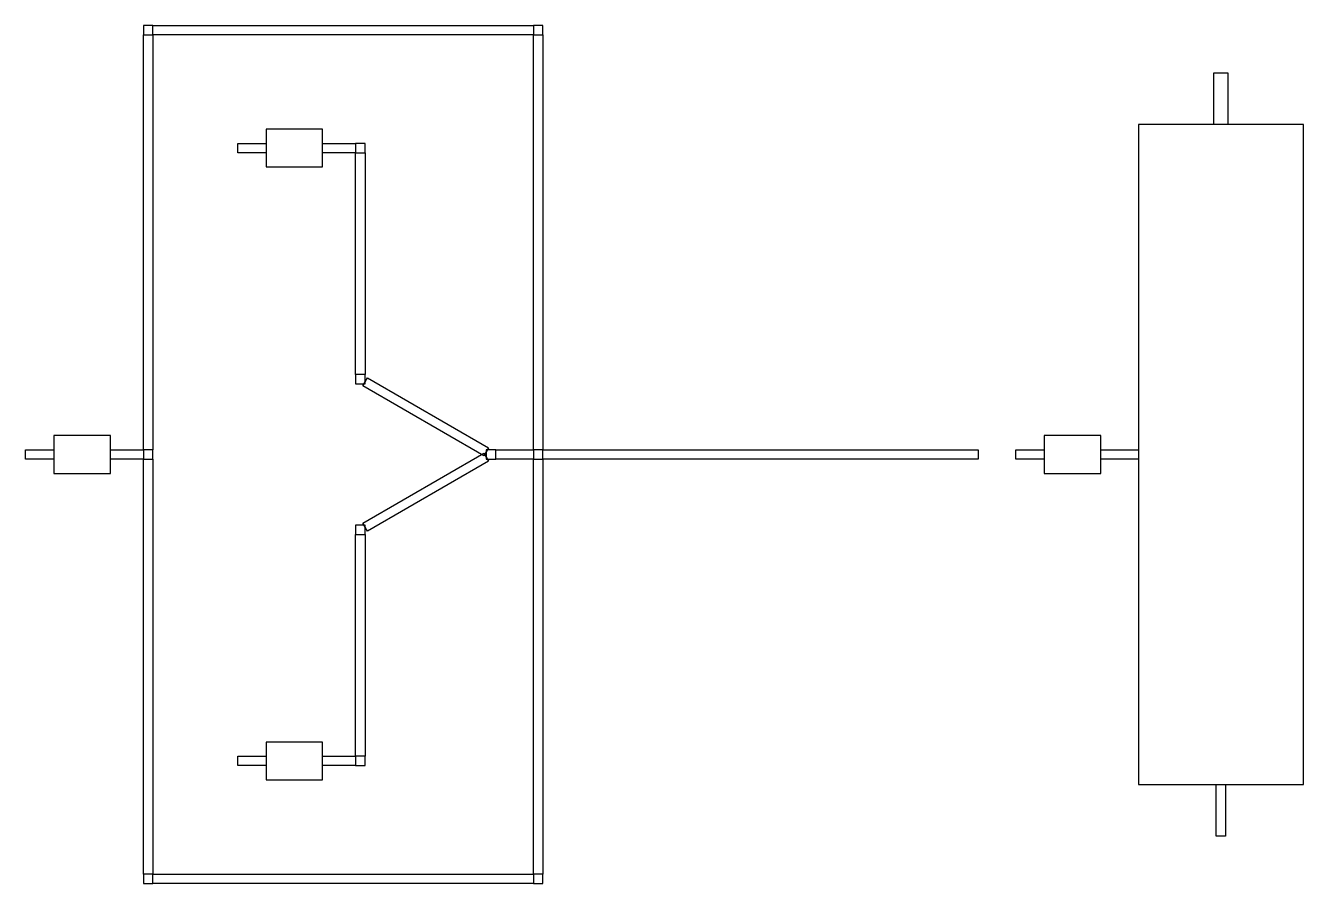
# Model space of a CAD drawing. Header units: millimetres. Extents: x 1.9 to 29, y 0.9 to 19.1.
import ezdxf

# ---------------------------------------------------------------- set-up
doc = ezdxf.new("R2010")
doc.units = ezdxf.units.MM
doc.layers.add('CHAMBERS', color=5, linetype='CONTINUOUS')
doc.layers.add('CHANNELS', color=3, linetype='CONTINUOUS')

msp = doc.modelspace()

# ---------------------------------------------------------------- linework, layer by layer
at = {"layer": 'CHAMBERS'}
for p, q in [((4.6, 19.1), (4.4, 19.1)), ((4.4, 19.1), (4.4, 18.9)), ((4.6, 18.9), (4.6, 19.1)), ((12.871, 19.1), (12.671, 19.1)), ((12.671, 19.1), (12.671, 18.9)), ((12.871, 18.9), (12.871, 19.1)), ((4.4, 18.9), (4.6, 18.9)), ((12.671, 18.9), (12.871, 18.9)), ((8.2, 16.9), (7, 16.9)), ((7, 16.9), (7, 16.1)), ((8.2, 16.1), (8.2, 16.9)), ((29, 17), (25.5, 17)), ((25.5, 17), (25.5, 3)), ((29, 3), (29, 17)), ((9.1, 16.6), (8.9, 16.6)), ((8.9, 16.6), (8.9, 16.4)), ((9.1, 16.4), (9.1, 16.6)), ((8.9, 16.4), (9.1, 16.4)), ((7, 16.1), (8.2, 16.1)), ((9.1, 11.7), (8.9, 11.7)), ((8.9, 11.7), (8.9, 11.5)), ((9.1, 11.5), (9.1, 11.7)), ((8.9, 11.5), (9.1, 11.5)), ((3.7, 10.4), (2.5, 10.4)), ((2.5, 10.4), (2.5, 9.6)), ((3.7, 9.6), (3.7, 10.4)), ((24.7, 10.4), (23.5, 10.4)), ((23.5, 10.4), (23.5, 9.6)), ((24.7, 9.6), (24.7, 10.4)), ((4.6, 10.1), (4.4, 10.1)), ((4.4, 10.1), (4.4, 9.9)), ((4.6, 9.9), (4.6, 10.1)), ((11.871, 10.1), (11.671, 10.1)), ((11.671, 10.1), (11.671, 9.9)), ((11.871, 9.9), (11.871, 10.1)), ((12.871, 10.1), (12.671, 10.1)), ((12.671, 10.1), (12.671, 9.9)), ((12.871, 9.9), (12.871, 10.1)), ((4.4, 9.9), (4.6, 9.9)), ((11.671, 9.9), (11.871, 9.9)), ((12.671, 9.9), (12.871, 9.9)), ((2.5, 9.6), (3.7, 9.6)), ((23.5, 9.6), (24.7, 9.6)), ((9.1, 8.5), (8.9, 8.5)), ((8.9, 8.5), (8.9, 8.3)), ((9.1, 8.3), (9.1, 8.5)), ((8.9, 8.3), (9.1, 8.3)), ((8.2, 3.9), (7, 3.9)), ((7, 3.9), (7, 3.1)), ((8.2, 3.1), (8.2, 3.9)), ((9.1, 3.6), (8.9, 3.6)), ((8.9, 3.6), (8.9, 3.4)), ((9.1, 3.4), (9.1, 3.6)), ((8.9, 3.4), (9.1, 3.4)), ((7, 3.1), (8.2, 3.1)), ((25.5, 3), (29, 3)), ((4.6, 1.1), (4.4, 1.1)), ((4.4, 1.1), (4.4, 0.9)), ((4.6, 0.9), (4.6, 1.1)), ((12.871, 1.1), (12.671, 1.1)), ((12.671, 1.1), (12.671, 0.9)), ((12.871, 0.9), (12.871, 1.1)), ((4.4, 0.9), (4.6, 0.9)), ((12.671, 0.9), (12.871, 0.9))]:
    msp.add_line(p, q, dxfattribs=at)
at = {"layer": 'CHANNELS'}
for p, q in [((4.6, 19.1), (12.671, 19.1)), ((4.6, 18.9), (4.6, 19.1)), ((12.671, 19.1), (12.671, 18.9)), ((4.4, 10.1), (4.4, 18.9)), ((4.4, 18.9), (4.6, 18.9)), ((4.6, 18.9), (4.6, 10.1)), ((12.671, 18.9), (4.6, 18.9)), ((12.671, 10.1), (12.671, 18.9)), ((12.671, 18.9), (12.871, 18.9)), ((12.871, 18.9), (12.871, 10.1)), ((27.1, 17), (27.1, 18.1)), ((27.1, 18.1), (27.4, 18.1)), ((27.4, 18.1), (27.4, 17)), ((27.4, 17), (27.1, 17)), ((6.4, 16.6), (7, 16.6)), ((6.4, 16.4), (6.4, 16.6)), ((7, 16.6), (7, 16.4)), ((8.2, 16.6), (8.9, 16.6)), ((8.2, 16.4), (8.2, 16.6)), ((8.9, 16.6), (8.9, 16.4)), ((7, 16.4), (6.4, 16.4)), ((8.9, 16.4), (8.2, 16.4)), ((8.9, 11.7), (8.9, 16.4)), ((8.9, 16.4), (9.1, 16.4)), ((9.1, 16.4), (9.1, 11.7)), ((9.1, 11.7), (8.9, 11.7)), ((9.05, 11.4557), (9.15, 11.6289)), ((11.621, 9.9711), (9.05, 11.4557)), ((9.15, 11.6289), (11.721, 10.1443)), ((1.9, 10.1), (2.5, 10.1)), ((1.9, 9.9), (1.9, 10.1)), ((2.5, 10.1), (2.5, 9.9)), ((3.7, 10.1), (4.4, 10.1)), ((3.7, 9.9), (3.7, 10.1)), ((4.4, 10.1), (4.4, 9.9)), ((4.6, 10.1), (4.4, 10.1)), ((9.05, 8.5443), (11.621, 10.0289)), ((11.721, 10.1443), (11.621, 9.9711)), ((11.621, 10.0289), (11.721, 9.8557)), ((11.871, 10.1), (12.671, 10.1)), ((11.871, 9.9), (11.871, 10.1)), ((12.871, 10.1), (12.671, 10.1)), ((12.671, 10.1), (12.671, 9.9)), ((12.871, 10.1), (22.1, 10.1)), ((12.871, 9.9), (12.871, 10.1)), ((22.1, 10.1), (22.1, 9.9)), ((22.9, 9.9), (22.9, 10.1)), ((22.9, 10.1), (23.5, 10.1)), ((23.5, 10.1), (23.5, 9.9)), ((24.7, 9.9), (24.7, 10.1)), ((24.7, 10.1), (25.5, 10.1)), ((25.5, 10.1), (25.5, 9.9)), ((2.5, 9.9), (1.9, 9.9)), ((4.4, 9.9), (3.7, 9.9)), ((4.4, 1.1), (4.4, 9.9)), ((4.4, 9.9), (4.6, 9.9)), ((4.6, 9.9), (4.6, 1.1)), ((11.721, 9.8557), (9.15, 8.3711)), ((12.671, 9.9), (11.871, 9.9)), ((12.671, 1.1), (12.671, 9.9)), ((12.671, 9.9), (12.871, 9.9)), ((12.871, 9.9), (12.871, 1.1)), ((22.1, 9.9), (12.871, 9.9)), ((23.5, 9.9), (22.9, 9.9)), ((25.5, 9.9), (24.7, 9.9)), ((9.15, 8.3711), (9.05, 8.5443)), ((8.9, 3.6), (8.9, 8.3)), ((8.9, 8.3), (9.1, 8.3)), ((9.1, 8.3), (9.1, 3.6)), ((6.4, 3.6), (7, 3.6)), ((6.4, 3.4), (6.4, 3.6)), ((7, 3.6), (7, 3.4)), ((8.2, 3.6), (8.9, 3.6)), ((8.2, 3.4), (8.2, 3.6)), ((8.9, 3.6), (8.9, 3.4)), ((9.1, 3.6), (8.9, 3.6)), ((7, 3.4), (6.4, 3.4)), ((8.9, 3.4), (8.2, 3.4)), ((27.15, 1.9), (27.15, 3)), ((27.15, 3), (27.35, 3)), ((27.35, 3), (27.35, 1.9)), ((27.35, 1.9), (27.15, 1.9)), ((4.6, 1.1), (4.4, 1.1)), ((4.6, 1.1), (12.671, 1.1)), ((4.6, 0.9), (4.6, 1.1)), ((12.671, 1.1), (12.671, 0.9)), ((12.871, 1.1), (12.671, 1.1)), ((12.671, 0.9), (4.6, 0.9))]:
    msp.add_line(p, q, dxfattribs=at)

doc.saveas('drawing.dxf')
